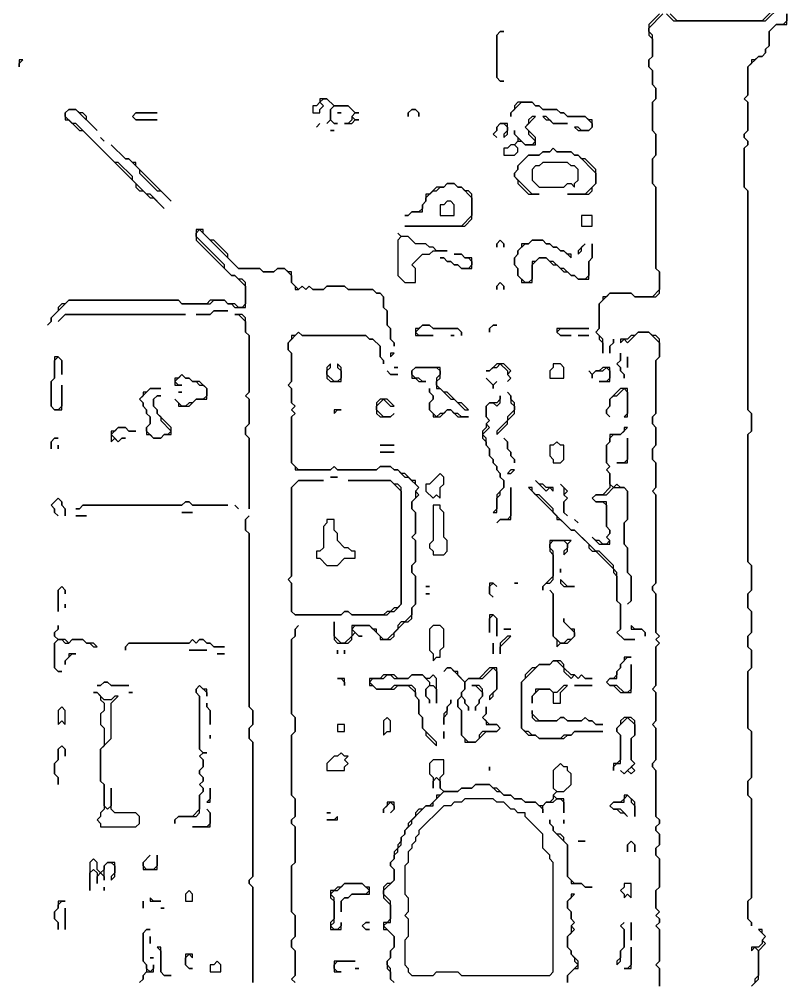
# Model space of a CAD drawing. Header units: metres. Extents: x 0 to 3575, y 1 to 2763.
# Drawn here: x 1254 to 1471, y 1168.5 to 1440.5 of the extents above; entities that cross this region are included whole.
import ezdxf

# ---------------------------------------------------------------- set-up
doc = ezdxf.new("R2010")
doc.units = ezdxf.units.M

msp = doc.modelspace()

# ---------------------------------------------------------------- linework, layer by layer
for points in [[(1435, 1442), (1432, 1439), (1432, 1436), (1433, 1435), (1433, 1430), (1432, 1429), (1432, 1427), (1433, 1426), (1433, 1422), (1434, 1421), (1434, 1418), (1433, 1417), (1433, 1409), (1434, 1408), (1434, 1402), (1433, 1401), (1433, 1394), (1434, 1393), (1434, 1370), (1435, 1369), (1435, 1364), (1433, 1362), (1428, 1362), (1427, 1363), (1421, 1363), (1420, 1362), (1419, 1362), (1419, 1361), (1418, 1360), (1418, 1353), (1417, 1352), (1418, 1351), (1418, 1350), (1419, 1349), (1419, 1346), (1419, 1350), (1417, 1352), (1418, 1353), (1418, 1360), (1421, 1363), (1427, 1363), (1428, 1362), (1434, 1362), (1435, 1363), (1435, 1369), (1434, 1370), (1434, 1393), (1433, 1394), (1433, 1401), (1434, 1402), (1434, 1408), (1433, 1409), (1433, 1417), (1434, 1418), (1434, 1421), (1433, 1422), (1433, 1426), (1432, 1427), (1432, 1429), (1433, 1430), (1433, 1436), (1432, 1437), (1432, 1438), (1436, 1442)], [(1437, 1442), (1439, 1440), (1465, 1440), (1469, 1444)], [(1468, 1444), (1464, 1440), (1440, 1440), (1438, 1442)], [(1471, 1442), (1471, 1440), (1470, 1439), (1468, 1439), (1466, 1437), (1466, 1433), (1465, 1432), (1465, 1431), (1464, 1430), (1463, 1430), (1462, 1429), (1461, 1429), (1461, 1428), (1460, 1427), (1460, 1419), (1459, 1418), (1460, 1417), (1460, 1409), (1459, 1408), (1459, 1407), (1460, 1406), (1460, 1405), (1459, 1404), (1459, 1393), (1460, 1392), (1460, 1330), (1461, 1329), (1461, 1324), (1460, 1323), (1460, 1287), (1461, 1286), (1461, 1279), (1460, 1278), (1460, 1274), (1461, 1273), (1461, 1267), (1460, 1266), (1460, 1263), (1461, 1262), (1461, 1257), (1460, 1256), (1460, 1240), (1461, 1239), (1461, 1226), (1460, 1225), (1460, 1221), (1461, 1220), (1461, 1192), (1460, 1191), (1460, 1186), (1461, 1185), (1461, 1184), (1461, 1185), (1460, 1186), (1460, 1191), (1461, 1192), (1461, 1220), (1460, 1221), (1460, 1225), (1461, 1226), (1461, 1239), (1460, 1240), (1460, 1256), (1461, 1257), (1461, 1262), (1460, 1263), (1460, 1266), (1461, 1267), (1461, 1273), (1460, 1274), (1460, 1278), (1461, 1279), (1461, 1286), (1460, 1287), (1460, 1323), (1461, 1324), (1461, 1329), (1460, 1330), (1460, 1392), (1459, 1393), (1459, 1404), (1460, 1405), (1460, 1406), (1459, 1407), (1459, 1408), (1460, 1409), (1460, 1417), (1459, 1418), (1460, 1419), (1460, 1427), (1463, 1430), (1464, 1430), (1465, 1431), (1465, 1432), (1466, 1433), (1466, 1437), (1468, 1439), (1471, 1439), (1471, 1442)], [(1435, 1167), (1435, 1172), (1434, 1173), (1435, 1174), (1435, 1183), (1434, 1184), (1435, 1185), (1435, 1186), (1434, 1187), (1435, 1188), (1434, 1189), (1434, 1194), (1435, 1195), (1435, 1203), (1434, 1204), (1434, 1206), (1435, 1207), (1435, 1210), (1434, 1211), (1434, 1212), (1435, 1213), (1435, 1214), (1434, 1215), (1434, 1228), (1433, 1229), (1433, 1230), (1434, 1231), (1434, 1240), (1433, 1241), (1434, 1242), (1434, 1250), (1433, 1251), (1434, 1252), (1434, 1263), (1435, 1264), (1434, 1265), (1435, 1266), (1434, 1267), (1434, 1278), (1433, 1279), (1433, 1280), (1434, 1281), (1434, 1306), (1433, 1307), (1434, 1308), (1434, 1315), (1433, 1316), (1433, 1319), (1434, 1320), (1434, 1325), (1433, 1326), (1433, 1328), (1434, 1329), (1434, 1344), (1435, 1345), (1435, 1350), (1434, 1351), (1433, 1351), (1432, 1352), (1429, 1352), (1428, 1351), (1427, 1351), (1426, 1350), (1424, 1350), (1424, 1349), (1425, 1350), (1426, 1349), (1429, 1352), (1432, 1352), (1435, 1349), (1435, 1345), (1434, 1344), (1434, 1329), (1433, 1328), (1433, 1326), (1434, 1325), (1434, 1320), (1433, 1319), (1433, 1316), (1434, 1315), (1434, 1308), (1433, 1307), (1434, 1306), (1434, 1281), (1433, 1280), (1433, 1279), (1434, 1278), (1434, 1267), (1435, 1266), (1434, 1265), (1435, 1264), (1434, 1263), (1434, 1252), (1433, 1251), (1434, 1250), (1434, 1242), (1433, 1241), (1434, 1240), (1434, 1231), (1433, 1230), (1433, 1229), (1434, 1228), (1434, 1215), (1435, 1214), (1435, 1213), (1434, 1212), (1434, 1211), (1435, 1210), (1435, 1207), (1434, 1206), (1434, 1204), (1435, 1203), (1435, 1195), (1434, 1194), (1434, 1189), (1435, 1188), (1434, 1187), (1435, 1186), (1435, 1185), (1434, 1184), (1435, 1183), (1435, 1174), (1434, 1173), (1435, 1172), (1435, 1167)], [(1320, 1168), (1320, 1195), (1319, 1196), (1319, 1197), (1320, 1198), (1320, 1236), (1319, 1237), (1319, 1240), (1320, 1241), (1320, 1245), (1319, 1246), (1319, 1295), (1318, 1296), (1318, 1299), (1319, 1300), (1318, 1299), (1318, 1296), (1319, 1295), (1319, 1246), (1320, 1245), (1320, 1241), (1319, 1240), (1319, 1237), (1320, 1236), (1320, 1198), (1319, 1197), (1319, 1196), (1320, 1195), (1320, 1168)], [(1332, 1168), (1331, 1169), (1332, 1170), (1332, 1177), (1331, 1178), (1331, 1180), (1332, 1181), (1332, 1187), (1331, 1188), (1331, 1201), (1332, 1202), (1332, 1212), (1331, 1213), (1331, 1214), (1332, 1215), (1332, 1220), (1331, 1221), (1331, 1238), (1332, 1239), (1332, 1243), (1331, 1244), (1331, 1265), (1332, 1266), (1332, 1268), (1333, 1269), (1332, 1268), (1332, 1266), (1331, 1265), (1331, 1244), (1332, 1243), (1332, 1239), (1331, 1238), (1331, 1221), (1332, 1220), (1332, 1215), (1331, 1214), (1331, 1213), (1332, 1212), (1332, 1202), (1331, 1201), (1331, 1188), (1332, 1187), (1332, 1181), (1331, 1180), (1331, 1178), (1332, 1177), (1332, 1170), (1331, 1169), (1332, 1168)], [(1360, 1168), (1359, 1169), (1359, 1172), (1358, 1173), (1358, 1174), (1359, 1175), (1359, 1177), (1360, 1178), (1360, 1181), (1357, 1184), (1358, 1185), (1359, 1185), (1359, 1191), (1357, 1193), (1357, 1194), (1360, 1197), (1360, 1200), (1359, 1201), (1359, 1202), (1360, 1203), (1360, 1204), (1361, 1205), (1361, 1206), (1362, 1207), (1362, 1209), (1363, 1210), (1363, 1211), (1365, 1213), (1365, 1214), (1369, 1218), (1371, 1218), (1371, 1219), (1374, 1222), (1378, 1222), (1379, 1223), (1382, 1223), (1383, 1224), (1387, 1224), (1389, 1222), (1390, 1222), (1391, 1221), (1393, 1221), (1394, 1220), (1396, 1220), (1397, 1219), (1400, 1219), (1402, 1217), (1402, 1216), (1402, 1218), (1403, 1219), (1405, 1219), (1406, 1220), (1407, 1220), (1408, 1219), (1408, 1216), (1408, 1220), (1406, 1220), (1405, 1221), (1406, 1222), (1408, 1222), (1410, 1224), (1410, 1227), (1409, 1228), (1409, 1229), (1408, 1229), (1407, 1230), (1405, 1228), (1405, 1223), (1406, 1222), (1405, 1221), (1405, 1220), (1404, 1219), (1403, 1219), (1402, 1218), (1401, 1218), (1400, 1219), (1397, 1219), (1396, 1220), (1394, 1220), (1393, 1221), (1391, 1221), (1389, 1223), (1388, 1223), (1387, 1224), (1383, 1224), (1382, 1223), (1379, 1223), (1378, 1222), (1374, 1222), (1373, 1223), (1373, 1226), (1374, 1227), (1374, 1231), (1371, 1231), (1370, 1230), (1370, 1227), (1371, 1226), (1371, 1223), (1371, 1225), (1372, 1226), (1373, 1225), (1373, 1223), (1374, 1222), (1373, 1221), (1372, 1221), (1372, 1220), (1370, 1218), (1369, 1218), (1368, 1217), (1367, 1217), (1366, 1216), (1366, 1215), (1364, 1213), (1364, 1212), (1363, 1211), (1363, 1210), (1362, 1209), (1362, 1208), (1361, 1207), (1361, 1206), (1360, 1205), (1360, 1203), (1359, 1202), (1359, 1201), (1360, 1200), (1360, 1197), (1359, 1196), (1358, 1196), (1357, 1195), (1357, 1192), (1359, 1190), (1359, 1186), (1358, 1185), (1357, 1185), (1357, 1183), (1358, 1183), (1360, 1181), (1360, 1178), (1359, 1177), (1359, 1175), (1358, 1174), (1358, 1172), (1359, 1171), (1359, 1169), (1360, 1168)], [(1409, 1168), (1409, 1170), (1411, 1172), (1412, 1172), (1412, 1174), (1410, 1176), (1410, 1177), (1409, 1178), (1409, 1181), (1411, 1183), (1410, 1184), (1411, 1185), (1410, 1186), (1410, 1188), (1409, 1189), (1409, 1191), (1411, 1193), (1410, 1193), (1410, 1192), (1409, 1191), (1409, 1189), (1410, 1188), (1410, 1186), (1411, 1185), (1410, 1184), (1410, 1182), (1409, 1181), (1409, 1178), (1410, 1177), (1410, 1176), (1411, 1175), (1411, 1174), (1412, 1173), (1409, 1170), (1409, 1168)], [(1288, 1168), (1289, 1169), (1289, 1170), (1290, 1171), (1292, 1171), (1292, 1173), (1292, 1172), (1291, 1171), (1290, 1172), (1290, 1173), (1289, 1174), (1289, 1182), (1290, 1183), (1291, 1183), (1290, 1183), (1289, 1182), (1289, 1174), (1290, 1173), (1290, 1171), (1289, 1170), (1289, 1169), (1288, 1168)], [(1461, 1167), (1463, 1169), (1463, 1177), (1465, 1179), (1464, 1180), (1465, 1181), (1464, 1182), (1464, 1183), (1463, 1183), (1465, 1181), (1464, 1180), (1464, 1179), (1463, 1178), (1461, 1178), (1461, 1177), (1462, 1178), (1463, 1177), (1463, 1170), (1462, 1169), (1462, 1168)]]:
    msp.add_lwpolyline(points)
for points in [[(1390, 1437), (1389, 1436), (1389, 1424), (1390, 1423), (1391, 1423), (1390, 1423), (1389, 1424), (1389, 1436), (1390, 1437), (1391, 1437)], [(1254, 1429), (1254, 1427), (1254, 1428), (1255, 1429)], [(1339, 1418), (1339, 1417), (1338, 1416), (1337, 1416), (1337, 1414), (1339, 1414), (1339, 1415), (1340, 1416), (1339, 1417), (1340, 1418), (1341, 1418), (1343, 1416), (1342, 1415), (1342, 1412), (1341, 1411), (1342, 1412), (1343, 1411), (1344, 1411), (1343, 1411), (1342, 1412), (1342, 1415), (1343, 1416), (1347, 1416), (1349, 1414), (1348, 1413), (1348, 1412), (1347, 1411), (1346, 1411), (1348, 1411), (1349, 1412), (1350, 1412), (1349, 1412), (1348, 1413), (1349, 1414), (1350, 1414), (1349, 1414), (1347, 1416), (1343, 1416), (1341, 1418)], [(1268, 1415), (1267, 1414), (1267, 1412), (1268, 1412), (1271, 1409), (1272, 1409), (1287, 1394), (1287, 1393), (1288, 1392), (1289, 1392), (1291, 1390), (1292, 1390), (1295, 1387), (1291, 1391), (1290, 1391), (1286, 1395), (1286, 1396), (1282, 1400), (1281, 1400), (1270, 1411), (1269, 1411), (1267, 1413), (1267, 1414), (1268, 1415), (1270, 1415), (1276, 1409), (1273, 1412), (1273, 1413), (1272, 1414), (1271, 1414), (1270, 1415)], [(1365, 1415), (1364, 1414), (1364, 1413), (1364, 1414), (1365, 1415), (1366, 1415), (1367, 1414), (1367, 1413), (1367, 1414), (1366, 1415)], [(1395, 1417), (1394, 1416), (1394, 1415), (1393, 1414), (1393, 1413), (1393, 1414), (1396, 1417), (1399, 1417), (1400, 1416), (1401, 1416), (1402, 1415), (1406, 1415), (1407, 1414), (1408, 1414), (1409, 1413), (1414, 1413), (1416, 1411), (1416, 1410), (1415, 1409), (1413, 1409), (1412, 1410), (1411, 1410), (1412, 1409), (1415, 1409), (1416, 1410), (1416, 1412), (1415, 1412), (1414, 1413), (1409, 1413), (1408, 1414), (1407, 1414), (1406, 1415), (1402, 1415), (1401, 1416), (1400, 1416), (1399, 1417)], [(1287, 1414), (1286, 1413), (1287, 1412), (1293, 1412), (1287, 1412), (1286, 1413), (1287, 1414), (1293, 1414)], [(1344, 1414), (1345, 1414)], [(1399, 1413), (1398, 1412), (1398, 1411), (1397, 1410), (1398, 1409), (1398, 1408), (1400, 1406), (1399, 1405), (1397, 1405), (1394, 1408), (1394, 1409), (1394, 1408), (1395, 1407), (1395, 1406), (1394, 1405), (1393, 1405), (1392, 1404), (1391, 1404), (1391, 1402), (1394, 1402), (1395, 1403), (1395, 1404), (1394, 1405), (1395, 1406), (1396, 1406), (1397, 1405), (1400, 1405), (1400, 1407), (1397, 1410), (1400, 1413)], [(1402, 1413), (1403, 1412), (1404, 1412), (1405, 1411), (1409, 1411), (1405, 1411), (1403, 1413)], [(1339, 1411), (1338, 1410)], [(1342, 1409), (1343, 1409)], [(1390, 1411), (1389, 1410), (1389, 1409), (1388, 1408), (1389, 1407), (1388, 1408), (1389, 1409), (1389, 1410), (1390, 1411), (1391, 1411), (1392, 1410), (1392, 1409), (1391, 1408), (1391, 1407), (1392, 1408), (1392, 1411)], [(1277, 1407), (1278, 1406)], [(1280, 1405), (1284, 1401), (1285, 1401), (1288, 1398), (1288, 1397), (1293, 1392), (1294, 1392), (1297, 1389), (1287, 1399), (1287, 1400), (1286, 1400), (1285, 1401), (1284, 1401)], [(1405, 1404), (1404, 1403), (1402, 1403), (1401, 1402), (1398, 1402), (1395, 1399), (1395, 1398), (1394, 1397), (1394, 1396), (1395, 1395), (1395, 1394), (1398, 1391), (1401, 1391), (1399, 1391), (1394, 1396), (1394, 1397), (1395, 1398), (1395, 1399), (1398, 1402), (1401, 1402), (1402, 1403), (1404, 1403), (1405, 1404), (1406, 1403), (1410, 1403), (1411, 1402), (1412, 1402), (1417, 1397), (1417, 1394), (1414, 1391), (1409, 1391), (1415, 1391), (1416, 1392), (1416, 1393), (1417, 1394), (1417, 1398), (1414, 1401), (1413, 1401), (1412, 1402), (1411, 1402), (1410, 1403), (1406, 1403)], [(1402, 1400), (1401, 1399), (1400, 1399), (1399, 1398), (1399, 1395), (1401, 1393), (1408, 1393), (1409, 1394), (1410, 1394), (1411, 1393), (1411, 1394), (1412, 1395), (1412, 1398), (1411, 1399), (1410, 1399), (1409, 1400)], [(1375, 1394), (1374, 1393), (1372, 1393), (1370, 1391), (1369, 1391), (1369, 1389), (1368, 1388), (1368, 1387), (1367, 1386), (1365, 1386), (1364, 1385), (1363, 1385), (1364, 1385), (1365, 1386), (1368, 1386), (1368, 1388), (1369, 1389), (1369, 1390), (1371, 1392), (1372, 1392), (1373, 1393), (1374, 1393), (1375, 1394), (1377, 1394), (1378, 1393), (1379, 1393), (1382, 1390), (1382, 1385), (1379, 1382), (1363, 1382), (1380, 1382), (1382, 1384), (1382, 1391), (1381, 1392), (1380, 1392), (1379, 1393), (1378, 1393), (1377, 1394)], [(1375, 1389), (1374, 1388), (1373, 1388), (1373, 1385), (1377, 1385), (1377, 1388), (1376, 1389)], [(1297, 1387)], [(1413, 1385), (1413, 1382), (1416, 1382), (1416, 1385)], [(1304, 1381), (1304, 1378), (1314, 1368), (1315, 1368), (1318, 1365), (1318, 1360), (1317, 1359), (1316, 1359), (1315, 1360), (1313, 1360), (1312, 1361), (1308, 1361), (1307, 1360), (1300, 1360), (1299, 1361), (1268, 1361), (1267, 1360), (1266, 1360), (1265, 1359), (1265, 1358), (1263, 1356), (1263, 1355), (1262, 1354), (1263, 1355), (1263, 1356), (1268, 1361), (1299, 1361), (1300, 1360), (1308, 1360), (1309, 1361), (1312, 1361), (1313, 1360), (1314, 1360), (1315, 1359), (1318, 1359), (1318, 1366), (1317, 1367), (1316, 1367), (1315, 1368), (1314, 1368), (1312, 1370), (1312, 1371), (1304, 1379), (1304, 1380), (1305, 1381), (1316, 1370), (1322, 1370), (1323, 1369), (1326, 1369), (1327, 1370), (1329, 1370), (1331, 1368), (1331, 1366), (1332, 1365), (1332, 1364), (1333, 1364), (1334, 1365), (1335, 1364), (1336, 1365), (1337, 1364), (1340, 1364), (1341, 1365), (1346, 1365), (1347, 1364), (1354, 1364), (1355, 1363), (1356, 1363), (1357, 1362), (1357, 1359), (1358, 1358), (1358, 1354), (1359, 1353), (1359, 1350), (1360, 1349), (1360, 1348), (1360, 1349), (1359, 1350), (1359, 1353), (1358, 1354), (1358, 1358), (1357, 1359), (1357, 1362), (1356, 1363), (1355, 1363), (1354, 1364), (1347, 1364), (1346, 1365), (1341, 1365), (1340, 1364), (1337, 1364), (1336, 1365), (1335, 1364), (1334, 1365), (1333, 1364), (1331, 1366), (1331, 1369), (1330, 1369), (1329, 1370), (1327, 1370), (1326, 1369), (1323, 1369), (1322, 1370), (1316, 1370), (1313, 1373), (1313, 1374), (1309, 1378), (1308, 1378), (1306, 1380), (1306, 1381)], [(1361, 1380), (1362, 1379), (1361, 1378), (1361, 1368), (1363, 1366), (1366, 1366), (1366, 1370), (1365, 1371), (1368, 1374), (1370, 1374), (1371, 1375), (1375, 1375), (1372, 1375), (1371, 1376), (1370, 1376), (1369, 1377), (1366, 1377), (1364, 1379), (1362, 1379)], [(1390, 1378), (1389, 1377), (1389, 1376), (1389, 1377), (1390, 1378), (1391, 1377), (1391, 1376), (1391, 1377)], [(1399, 1378), (1398, 1377), (1396, 1377), (1396, 1376), (1395, 1375), (1395, 1374), (1394, 1373), (1394, 1371), (1395, 1370), (1395, 1368), (1396, 1367), (1396, 1366), (1399, 1366), (1399, 1371), (1401, 1373), (1403, 1373), (1405, 1371), (1406, 1371), (1408, 1369), (1409, 1369), (1410, 1368), (1411, 1368), (1412, 1367), (1415, 1367), (1415, 1372), (1416, 1373), (1416, 1377), (1416, 1373), (1415, 1372), (1415, 1368), (1414, 1367), (1412, 1367), (1411, 1368), (1410, 1368), (1408, 1370), (1407, 1370), (1405, 1372), (1404, 1372), (1403, 1373), (1401, 1373), (1400, 1372), (1399, 1372), (1399, 1367), (1398, 1366), (1397, 1366), (1395, 1368), (1395, 1370), (1394, 1371), (1394, 1373), (1395, 1374), (1395, 1375), (1397, 1377), (1398, 1377), (1399, 1378), (1402, 1378), (1403, 1377), (1404, 1377), (1405, 1376), (1406, 1376), (1407, 1375), (1408, 1375), (1410, 1373), (1410, 1374), (1409, 1374), (1408, 1375), (1407, 1375), (1406, 1376), (1405, 1376), (1404, 1377), (1403, 1377), (1402, 1378)], [(1414, 1377), (1412, 1375), (1412, 1374), (1413, 1375), (1413, 1376)], [(1377, 1374), (1379, 1374), (1380, 1373), (1381, 1373), (1382, 1372), (1382, 1371), (1381, 1370), (1379, 1370), (1378, 1371), (1377, 1371), (1376, 1372), (1375, 1372), (1374, 1373), (1373, 1373), (1374, 1373), (1375, 1372), (1376, 1372), (1377, 1371), (1378, 1371), (1379, 1370), (1382, 1370), (1382, 1373), (1380, 1373), (1379, 1374)], [(1390, 1366), (1389, 1365), (1389, 1364), (1389, 1365), (1390, 1366), (1391, 1365), (1391, 1364), (1391, 1365)], [(1309, 1358), (1308, 1357), (1304, 1357), (1308, 1357), (1309, 1358), (1313, 1358)], [(1267, 1357), (1265, 1355), (1267, 1357), (1301, 1357)], [(1315, 1357), (1316, 1357), (1318, 1355), (1318, 1352), (1319, 1351), (1319, 1335), (1318, 1334), (1319, 1333), (1319, 1326), (1318, 1325), (1318, 1323), (1319, 1322), (1319, 1302), (1319, 1322), (1318, 1323), (1318, 1325), (1319, 1326), (1319, 1333), (1318, 1334), (1319, 1335), (1319, 1351), (1318, 1352), (1318, 1356), (1317, 1357)], [(1333, 1352), (1332, 1351), (1331, 1351), (1331, 1350), (1330, 1349), (1330, 1347), (1331, 1346), (1331, 1338), (1330, 1337), (1331, 1336), (1331, 1332), (1332, 1331), (1331, 1330), (1332, 1329), (1331, 1328), (1331, 1315), (1332, 1314), (1332, 1313), (1342, 1313), (1343, 1314), (1344, 1313), (1355, 1313), (1356, 1314), (1359, 1314), (1360, 1313), (1361, 1313), (1363, 1311), (1364, 1311), (1367, 1308), (1366, 1307), (1366, 1305), (1365, 1304), (1365, 1302), (1366, 1301), (1366, 1295), (1365, 1294), (1366, 1293), (1366, 1287), (1365, 1286), (1365, 1284), (1366, 1283), (1366, 1275), (1365, 1274), (1365, 1272), (1363, 1270), (1362, 1270), (1361, 1269), (1361, 1268), (1358, 1265), (1357, 1265), (1355, 1267), (1355, 1268), (1354, 1268), (1353, 1269), (1348, 1269), (1348, 1266), (1346, 1264), (1345, 1264), (1343, 1266), (1343, 1270), (1343, 1265), (1344, 1264), (1347, 1264), (1348, 1265), (1348, 1266), (1349, 1267), (1350, 1266), (1351, 1266), (1350, 1266), (1348, 1268), (1349, 1269), (1353, 1269), (1356, 1266), (1356, 1265), (1359, 1265), (1360, 1266), (1360, 1267), (1363, 1270), (1364, 1270), (1365, 1271), (1365, 1274), (1366, 1275), (1366, 1283), (1365, 1284), (1365, 1286), (1366, 1287), (1366, 1293), (1365, 1294), (1366, 1295), (1366, 1301), (1365, 1302), (1365, 1304), (1367, 1306), (1366, 1307), (1367, 1308), (1366, 1309), (1366, 1310), (1365, 1310), (1363, 1312), (1362, 1312), (1361, 1313), (1360, 1313), (1359, 1314), (1356, 1314), (1355, 1313), (1344, 1313), (1343, 1314), (1342, 1313), (1333, 1313), (1331, 1315), (1331, 1328), (1332, 1329), (1331, 1330), (1332, 1331), (1331, 1332), (1331, 1336), (1330, 1337), (1331, 1338), (1331, 1346), (1330, 1347), (1330, 1349), (1333, 1352), (1334, 1351), (1352, 1351), (1353, 1350), (1354, 1350), (1356, 1348), (1356, 1345), (1357, 1344), (1357, 1343), (1357, 1344), (1356, 1345), (1356, 1348), (1354, 1350), (1353, 1350), (1352, 1351), (1334, 1351)], [(1368, 1354), (1367, 1353), (1366, 1353), (1366, 1351), (1371, 1351), (1367, 1351), (1366, 1352), (1368, 1354), (1370, 1354), (1371, 1353), (1378, 1353), (1379, 1352), (1379, 1351), (1379, 1352), (1378, 1353), (1371, 1353), (1370, 1354)], [(1388, 1354), (1387, 1353), (1387, 1352), (1387, 1353), (1388, 1354), (1389, 1354)], [(1391, 1353)], [(1406, 1353), (1406, 1352), (1407, 1351), (1410, 1351), (1407, 1351), (1406, 1352), (1407, 1353), (1415, 1353)], [(1376, 1351), (1377, 1351)], [(1412, 1351), (1415, 1351)], [(1422, 1350), (1422, 1349), (1421, 1348), (1421, 1346), (1421, 1348), (1422, 1349)], [(1264, 1345), (1264, 1339), (1263, 1338), (1263, 1331), (1264, 1330), (1266, 1330), (1266, 1337), (1266, 1331), (1265, 1330), (1264, 1330), (1263, 1331), (1263, 1338), (1264, 1339), (1264, 1344), (1265, 1345), (1266, 1344), (1266, 1340), (1266, 1344), (1265, 1345)], [(1359, 1346), (1359, 1345), (1360, 1346)], [(1424, 1346), (1424, 1344), (1423, 1343), (1424, 1342), (1424, 1341), (1425, 1340), (1425, 1339), (1425, 1340), (1424, 1341), (1424, 1342), (1423, 1343), (1424, 1344)], [(1426, 1345), (1426, 1342)], [(1342, 1343), (1341, 1342), (1341, 1339), (1342, 1338), (1345, 1338), (1345, 1342), (1344, 1343), (1344, 1342), (1345, 1341), (1345, 1339), (1344, 1338), (1343, 1338), (1341, 1340), (1341, 1341), (1342, 1342)], [(1358, 1341), (1359, 1340), (1361, 1340), (1359, 1340)], [(1360, 1342), (1361, 1342)], [(1366, 1342), (1365, 1341), (1365, 1339), (1366, 1339), (1367, 1338), (1369, 1338), (1368, 1338), (1367, 1339), (1366, 1339), (1365, 1340), (1365, 1341), (1366, 1342), (1372, 1342), (1373, 1341), (1373, 1340), (1372, 1339), (1372, 1336), (1373, 1336), (1376, 1333), (1377, 1333), (1380, 1330), (1381, 1330), (1379, 1332), (1378, 1332), (1375, 1335), (1374, 1335), (1372, 1337), (1372, 1338), (1373, 1339), (1373, 1342)], [(1389, 1343), (1387, 1341), (1386, 1341), (1387, 1341), (1388, 1342), (1389, 1342), (1390, 1343), (1392, 1341), (1392, 1340), (1393, 1339), (1392, 1338), (1393, 1339), (1392, 1340), (1393, 1341), (1391, 1343)], [(1405, 1343), (1405, 1342), (1404, 1341), (1404, 1339), (1408, 1339), (1408, 1342), (1407, 1343)], [(1419, 1342), (1418, 1341), (1417, 1341), (1416, 1340), (1415, 1341), (1416, 1340), (1416, 1339), (1416, 1340), (1417, 1341), (1419, 1341), (1420, 1342), (1421, 1341), (1421, 1339), (1420, 1338), (1418, 1338), (1421, 1338), (1421, 1342)], [(1300, 1340), (1299, 1339), (1298, 1339), (1298, 1337), (1300, 1337), (1299, 1337), (1298, 1338), (1300, 1340), (1301, 1339), (1302, 1339), (1303, 1338), (1304, 1338), (1305, 1337), (1306, 1337), (1307, 1336), (1307, 1334), (1306, 1333), (1304, 1333), (1303, 1332), (1302, 1332), (1301, 1331), (1300, 1331), (1298, 1333), (1299, 1332), (1299, 1331), (1302, 1331), (1304, 1333), (1307, 1333), (1307, 1336), (1305, 1338), (1303, 1338), (1302, 1339), (1301, 1339)], [(1386, 1339), (1388, 1337), (1388, 1336), (1388, 1337), (1389, 1338), (1388, 1337)], [(1291, 1336), (1290, 1335), (1289, 1335), (1289, 1334), (1288, 1333), (1289, 1332), (1289, 1331), (1290, 1330), (1290, 1329), (1291, 1328), (1291, 1326), (1290, 1325), (1290, 1323), (1291, 1323), (1292, 1322), (1294, 1322), (1295, 1323), (1297, 1323), (1297, 1325), (1293, 1329), (1293, 1330), (1292, 1331), (1292, 1333), (1293, 1334), (1294, 1334), (1293, 1334), (1292, 1333), (1292, 1331), (1293, 1330), (1293, 1329), (1294, 1328), (1294, 1327), (1297, 1324), (1296, 1323), (1295, 1323), (1294, 1322), (1292, 1322), (1290, 1324), (1290, 1325), (1291, 1326), (1291, 1328), (1290, 1329), (1290, 1330), (1289, 1331), (1289, 1332), (1288, 1333), (1291, 1336), (1294, 1336)], [(1370, 1336), (1370, 1335), (1371, 1334), (1371, 1333), (1370, 1332), (1370, 1330), (1371, 1329), (1371, 1328), (1373, 1328), (1375, 1330), (1376, 1330), (1378, 1328), (1381, 1328), (1379, 1328), (1378, 1329), (1377, 1329), (1376, 1330), (1375, 1330), (1374, 1329), (1373, 1329), (1372, 1328), (1370, 1330), (1370, 1332), (1371, 1333), (1371, 1334), (1370, 1335)], [(1390, 1336)], [(1424, 1336), (1421, 1333), (1421, 1331), (1420, 1330), (1420, 1329), (1421, 1328), (1420, 1329), (1420, 1330), (1421, 1331), (1421, 1333), (1422, 1334), (1423, 1334), (1425, 1336), (1426, 1335), (1426, 1329), (1425, 1328), (1426, 1328), (1426, 1336)], [(1299, 1335), (1300, 1335)], [(1356, 1333), (1355, 1332), (1355, 1329), (1356, 1328), (1359, 1328), (1360, 1329), (1359, 1328), (1357, 1328), (1355, 1330), (1355, 1331), (1357, 1333), (1359, 1331), (1360, 1331), (1358, 1333)], [(1390, 1334), (1390, 1333), (1389, 1332), (1387, 1332), (1386, 1331), (1386, 1328), (1387, 1327), (1386, 1326), (1386, 1325), (1385, 1324), (1385, 1322), (1386, 1321), (1386, 1320), (1387, 1319), (1387, 1317), (1388, 1316), (1388, 1315), (1389, 1314), (1389, 1313), (1390, 1312), (1390, 1311), (1391, 1310), (1391, 1308), (1389, 1306), (1389, 1302), (1388, 1301), (1389, 1301), (1389, 1305), (1390, 1306), (1390, 1307), (1391, 1308), (1391, 1310), (1390, 1311), (1390, 1312), (1389, 1313), (1389, 1314), (1388, 1315), (1388, 1316), (1387, 1317), (1387, 1319), (1386, 1320), (1386, 1322), (1385, 1323), (1387, 1325), (1386, 1326), (1387, 1327), (1386, 1328), (1386, 1331), (1387, 1332), (1388, 1332), (1389, 1331), (1390, 1332)], [(1392, 1335), (1393, 1334), (1393, 1332), (1394, 1331), (1394, 1330), (1392, 1328), (1392, 1327), (1389, 1324), (1389, 1323), (1392, 1326), (1392, 1327), (1394, 1329), (1394, 1332), (1393, 1333), (1393, 1334)], [(1343, 1330), (1343, 1329), (1344, 1330), (1345, 1330)], [(1423, 1328)], [(1282, 1325), (1281, 1324), (1280, 1324), (1280, 1321), (1281, 1322), (1282, 1321), (1283, 1322), (1284, 1322), (1283, 1322), (1282, 1321), (1280, 1323), (1282, 1325), (1284, 1325), (1285, 1324), (1287, 1324), (1285, 1324), (1284, 1325)], [(1425, 1325), (1425, 1324), (1424, 1323), (1421, 1323), (1421, 1321), (1420, 1320), (1420, 1315), (1421, 1314), (1420, 1313), (1421, 1312), (1421, 1308), (1419, 1306), (1417, 1306), (1416, 1305), (1417, 1304), (1419, 1304), (1420, 1303), (1420, 1297), (1421, 1296), (1421, 1295), (1420, 1294), (1421, 1293), (1420, 1292), (1419, 1292), (1418, 1293), (1417, 1293), (1416, 1294), (1418, 1292), (1421, 1292), (1421, 1293), (1420, 1294), (1421, 1295), (1421, 1296), (1420, 1297), (1420, 1304), (1417, 1304), (1416, 1305), (1417, 1306), (1420, 1306), (1422, 1308), (1425, 1308), (1426, 1307), (1426, 1299), (1425, 1298), (1425, 1292), (1426, 1291), (1426, 1284), (1427, 1283), (1427, 1276), (1426, 1275), (1427, 1276), (1427, 1283), (1426, 1284), (1426, 1291), (1425, 1292), (1425, 1298), (1426, 1299), (1426, 1307), (1425, 1308), (1424, 1308), (1423, 1309), (1422, 1308), (1421, 1309), (1421, 1312), (1420, 1313), (1421, 1314), (1420, 1315), (1420, 1320), (1421, 1321), (1421, 1322), (1422, 1323), (1424, 1323), (1426, 1325)], [(1264, 1322), (1263, 1321), (1263, 1319), (1263, 1321), (1264, 1322), (1265, 1322)], [(1287, 1322)], [(1391, 1322), (1392, 1321), (1392, 1319), (1393, 1318), (1393, 1317), (1394, 1316), (1394, 1315), (1394, 1316), (1393, 1317), (1393, 1318), (1392, 1319), (1392, 1321)], [(1426, 1322), (1426, 1316), (1425, 1315), (1423, 1315), (1426, 1315)], [(1265, 1320), (1265, 1319)], [(1356, 1320), (1360, 1320)], [(1406, 1321), (1405, 1320), (1404, 1320), (1404, 1317), (1405, 1316), (1405, 1315), (1407, 1315), (1408, 1316), (1408, 1320), (1407, 1320)], [(1356, 1318), (1360, 1318)], [(1373, 1312), (1370, 1309), (1369, 1309), (1369, 1307), (1371, 1305), (1372, 1306), (1373, 1305), (1373, 1308), (1374, 1309), (1374, 1311)], [(1393, 1313), (1392, 1312), (1393, 1312), (1394, 1313)], [(1425, 1313)], [(1427, 1313)], [(1333, 1310), (1331, 1308), (1331, 1283), (1330, 1282), (1331, 1281), (1331, 1273), (1332, 1272), (1345, 1272), (1346, 1273), (1347, 1273), (1348, 1272), (1358, 1272), (1359, 1273), (1360, 1273), (1362, 1275), (1362, 1308), (1361, 1309), (1360, 1309), (1359, 1310), (1347, 1310), (1359, 1310), (1362, 1307), (1362, 1275), (1361, 1274), (1360, 1274), (1359, 1273), (1358, 1273), (1357, 1272), (1348, 1272), (1347, 1273), (1346, 1273), (1345, 1272), (1332, 1272), (1331, 1273), (1331, 1281), (1330, 1282), (1331, 1283), (1331, 1308), (1333, 1310), (1340, 1310)], [(1342, 1311), (1344, 1311)], [(1393, 1310)], [(1398, 1310)], [(1400, 1310), (1403, 1307), (1404, 1308), (1405, 1307), (1405, 1308), (1403, 1308), (1402, 1309), (1401, 1309)], [(1407, 1309), (1408, 1308), (1408, 1306), (1409, 1305), (1408, 1304), (1408, 1301), (1409, 1300), (1408, 1301), (1408, 1304), (1409, 1305), (1408, 1306), (1409, 1307)], [(1393, 1308), (1393, 1300), (1392, 1299), (1390, 1299), (1389, 1298), (1390, 1299), (1393, 1299)], [(1398, 1308), (1406, 1300), (1406, 1299), (1407, 1299), (1410, 1296), (1411, 1296), (1415, 1292), (1415, 1291), (1416, 1290), (1417, 1290), (1422, 1285), (1422, 1284), (1423, 1283), (1423, 1276), (1424, 1275), (1424, 1268), (1423, 1267), (1425, 1265), (1428, 1265), (1425, 1265), (1423, 1267), (1424, 1268), (1424, 1275), (1423, 1276), (1423, 1284), (1422, 1285), (1422, 1286), (1418, 1290), (1417, 1290), (1411, 1296), (1410, 1296), (1405, 1301), (1405, 1302), (1401, 1306), (1400, 1306), (1399, 1307), (1399, 1308)], [(1265, 1305), (1263, 1303), (1264, 1302), (1264, 1301), (1265, 1300), (1264, 1301), (1264, 1302), (1263, 1303), (1265, 1305), (1266, 1304), (1266, 1303), (1267, 1302), (1267, 1300), (1267, 1302), (1266, 1303), (1266, 1304)], [(1301, 1304), (1300, 1303), (1272, 1303), (1271, 1302), (1270, 1302), (1271, 1302), (1272, 1303), (1300, 1303), (1301, 1304), (1302, 1304), (1303, 1303), (1313, 1303), (1303, 1303), (1302, 1304)], [(1315, 1303), (1316, 1302)], [(1371, 1303), (1371, 1293), (1370, 1292), (1370, 1291), (1371, 1290), (1371, 1289), (1374, 1289), (1375, 1290), (1375, 1293), (1374, 1294), (1374, 1301), (1373, 1302), (1373, 1303)], [(1300, 1301), (1303, 1301)], [(1270, 1300), (1273, 1300)], [(1341, 1299), (1341, 1298), (1340, 1297), (1340, 1291), (1339, 1290), (1338, 1290), (1338, 1288), (1339, 1288), (1341, 1286), (1344, 1286), (1346, 1288), (1349, 1288), (1349, 1290), (1348, 1290), (1347, 1291), (1346, 1291), (1344, 1293), (1344, 1295), (1343, 1296), (1343, 1299)], [(1387, 1299)], [(1411, 1299), (1412, 1298)], [(1414, 1296)], [(1404, 1293), (1404, 1290), (1405, 1289), (1405, 1283), (1402, 1280), (1402, 1279), (1402, 1280), (1403, 1281), (1404, 1281), (1405, 1282), (1405, 1290), (1404, 1291), (1404, 1292), (1405, 1293), (1408, 1293), (1409, 1292), (1409, 1291), (1408, 1290), (1408, 1289), (1409, 1290), (1409, 1292), (1410, 1293)], [(1407, 1285), (1407, 1284)], [(1407, 1282), (1407, 1281), (1408, 1280), (1411, 1280), (1409, 1280)], [(1266, 1280), (1265, 1279), (1265, 1273), (1265, 1279), (1266, 1280), (1267, 1279), (1267, 1278), (1267, 1279)], [(1369, 1280), (1370, 1280)], [(1387, 1281), (1387, 1278), (1388, 1277), (1387, 1278), (1387, 1280), (1388, 1281), (1389, 1280), (1388, 1281)], [(1393, 1279)], [(1394, 1281), (1395, 1281)], [(1395, 1279)], [(1404, 1279), (1405, 1278), (1405, 1266), (1406, 1265), (1406, 1263), (1407, 1264), (1409, 1264), (1411, 1266), (1411, 1268), (1410, 1268), (1408, 1270), (1408, 1271), (1408, 1270), (1411, 1267), (1411, 1266), (1410, 1265), (1409, 1265), (1408, 1264), (1407, 1264), (1405, 1266), (1405, 1278)], [(1369, 1278), (1370, 1278)], [(1408, 1278)], [(1267, 1275), (1267, 1274)], [(1265, 1271)], [(1387, 1272), (1387, 1267), (1387, 1271), (1388, 1272), (1389, 1271), (1389, 1266), (1389, 1271), (1388, 1272)], [(1265, 1269), (1265, 1268), (1264, 1267), (1264, 1266), (1265, 1265), (1264, 1264), (1264, 1257), (1265, 1256), (1266, 1256), (1265, 1256), (1264, 1257), (1264, 1264), (1265, 1265), (1266, 1265), (1267, 1264), (1268, 1264), (1269, 1265), (1272, 1265), (1273, 1264), (1274, 1264), (1275, 1263), (1276, 1263), (1275, 1264), (1273, 1264), (1272, 1265), (1269, 1265), (1268, 1264), (1267, 1265), (1265, 1265), (1264, 1266), (1264, 1267), (1265, 1268)], [(1341, 1270)], [(1371, 1269), (1370, 1268), (1370, 1262), (1371, 1261), (1371, 1259), (1372, 1260), (1373, 1260), (1373, 1262), (1374, 1263), (1374, 1268), (1373, 1269)], [(1391, 1268), (1393, 1268)], [(1427, 1269), (1427, 1268), (1430, 1268), (1431, 1267), (1431, 1266), (1431, 1267), (1430, 1268), (1428, 1268)], [(1303, 1265), (1302, 1264), (1285, 1264), (1284, 1263), (1284, 1262), (1284, 1263), (1285, 1264), (1302, 1264), (1303, 1265), (1304, 1264), (1305, 1265), (1306, 1265), (1307, 1264), (1308, 1264), (1309, 1263), (1312, 1263), (1309, 1263), (1308, 1264), (1307, 1264), (1306, 1265), (1305, 1265), (1304, 1264)], [(1392, 1266), (1390, 1264), (1390, 1261), (1390, 1263), (1393, 1266)], [(1388, 1264), (1388, 1261)], [(1268, 1261), (1268, 1260), (1267, 1259), (1267, 1258), (1267, 1259), (1269, 1261), (1270, 1261)], [(1292, 1261)], [(1294, 1261)], [(1302, 1262), (1307, 1262)], [(1310, 1261), (1312, 1261)], [(1344, 1262), (1344, 1261)], [(1346, 1262), (1346, 1261)], [(1425, 1260), (1425, 1259), (1424, 1258), (1424, 1257), (1423, 1256), (1423, 1255), (1422, 1254), (1421, 1254), (1420, 1253), (1421, 1252), (1422, 1252), (1424, 1250), (1427, 1250), (1427, 1258), (1427, 1251), (1426, 1250), (1425, 1250), (1423, 1252), (1421, 1252), (1420, 1253), (1421, 1254), (1423, 1254), (1423, 1256), (1424, 1257), (1424, 1258), (1426, 1260), (1427, 1260)], [(1375, 1257), (1374, 1256), (1375, 1257), (1376, 1257), (1380, 1253), (1380, 1251), (1379, 1250), (1379, 1249), (1378, 1248), (1378, 1246), (1379, 1245), (1379, 1238), (1380, 1237), (1380, 1236), (1383, 1236), (1386, 1239), (1389, 1239), (1390, 1240), (1389, 1241), (1387, 1241), (1385, 1243), (1386, 1244), (1386, 1246), (1386, 1244), (1385, 1243), (1386, 1242), (1386, 1241), (1389, 1241), (1390, 1240), (1389, 1239), (1385, 1239), (1384, 1238), (1384, 1237), (1383, 1236), (1381, 1236), (1379, 1238), (1379, 1245), (1378, 1246), (1378, 1248), (1379, 1249), (1380, 1248), (1380, 1247), (1381, 1246), (1381, 1245), (1381, 1246), (1380, 1247), (1380, 1248), (1379, 1249), (1379, 1250), (1380, 1251), (1380, 1253), (1381, 1254), (1385, 1254), (1388, 1257), (1389, 1256), (1389, 1251), (1387, 1249), (1387, 1248), (1388, 1249), (1388, 1250), (1389, 1251), (1389, 1257), (1387, 1257), (1384, 1254), (1381, 1254), (1380, 1253), (1378, 1255), (1378, 1256), (1377, 1256), (1376, 1257)], [(1405, 1259), (1404, 1258), (1401, 1258), (1400, 1257), (1399, 1257), (1397, 1255), (1397, 1254), (1396, 1253), (1396, 1240), (1398, 1238), (1400, 1238), (1401, 1237), (1408, 1237), (1409, 1238), (1410, 1238), (1411, 1239), (1419, 1239), (1411, 1239), (1410, 1238), (1408, 1238), (1407, 1237), (1401, 1237), (1400, 1238), (1399, 1238), (1398, 1239), (1397, 1239), (1396, 1240), (1396, 1253), (1401, 1258), (1404, 1258), (1405, 1259), (1406, 1259), (1408, 1257), (1408, 1256), (1410, 1254), (1411, 1255), (1412, 1254), (1413, 1255), (1414, 1254), (1416, 1254), (1414, 1254), (1413, 1255), (1412, 1254), (1411, 1255), (1410, 1255), (1408, 1257), (1408, 1258), (1407, 1259)], [(1344, 1254), (1345, 1254), (1346, 1253), (1346, 1252), (1346, 1254)], [(1357, 1255), (1356, 1254), (1353, 1254), (1353, 1252), (1354, 1252), (1355, 1251), (1360, 1251), (1361, 1252), (1364, 1252), (1366, 1250), (1366, 1249), (1367, 1248), (1367, 1244), (1368, 1243), (1368, 1240), (1369, 1239), (1369, 1238), (1372, 1235), (1372, 1236), (1368, 1240), (1368, 1243), (1367, 1244), (1367, 1248), (1366, 1249), (1366, 1251), (1365, 1252), (1360, 1252), (1359, 1251), (1355, 1251), (1353, 1253), (1354, 1254), (1357, 1254), (1358, 1255), (1359, 1255), (1360, 1254), (1364, 1254), (1365, 1255), (1368, 1255), (1370, 1253), (1370, 1252), (1369, 1251), (1369, 1249), (1370, 1248), (1370, 1247), (1370, 1248), (1369, 1249), (1369, 1251), (1370, 1252), (1371, 1252), (1372, 1251), (1372, 1247), (1372, 1254), (1371, 1255), (1370, 1254), (1369, 1254), (1368, 1255), (1365, 1255), (1364, 1254), (1361, 1254), (1360, 1255)], [(1278, 1253), (1277, 1252), (1276, 1252), (1277, 1252), (1278, 1253), (1279, 1253), (1280, 1252), (1285, 1252), (1280, 1252), (1279, 1253)], [(1305, 1252), (1304, 1251), (1304, 1250), (1305, 1249), (1305, 1234), (1306, 1233), (1305, 1232), (1306, 1231), (1306, 1229), (1305, 1228), (1305, 1227), (1306, 1226), (1306, 1225), (1305, 1224), (1306, 1223), (1306, 1222), (1305, 1221), (1305, 1217), (1303, 1215), (1299, 1215), (1298, 1214), (1298, 1213), (1298, 1214), (1299, 1215), (1304, 1215), (1305, 1216), (1305, 1221), (1306, 1222), (1306, 1223), (1305, 1224), (1306, 1225), (1306, 1226), (1305, 1227), (1305, 1228), (1306, 1229), (1306, 1231), (1305, 1232), (1306, 1233), (1307, 1233), (1306, 1233), (1305, 1234), (1305, 1249), (1304, 1250), (1304, 1251), (1305, 1252), (1307, 1250), (1307, 1249), (1307, 1251), (1306, 1251)], [(1344, 1252)], [(1382, 1252), (1383, 1252), (1385, 1250), (1385, 1249), (1384, 1248), (1384, 1247), (1383, 1246), (1383, 1245), (1383, 1246), (1384, 1247), (1384, 1248), (1385, 1249), (1385, 1251), (1384, 1252)], [(1408, 1252), (1406, 1250), (1405, 1250), (1404, 1251), (1400, 1251), (1400, 1250), (1399, 1249), (1399, 1247), (1399, 1249), (1401, 1251), (1404, 1251), (1405, 1250), (1405, 1247), (1407, 1247), (1407, 1250), (1409, 1252)], [(1411, 1252), (1416, 1252)], [(1275, 1250), (1276, 1250), (1277, 1249), (1277, 1248), (1278, 1247), (1278, 1245), (1277, 1244), (1277, 1241), (1278, 1240), (1278, 1235), (1277, 1234), (1277, 1225), (1278, 1224), (1278, 1217), (1277, 1216), (1277, 1215), (1276, 1214), (1277, 1213), (1277, 1212), (1287, 1212), (1288, 1213), (1288, 1215), (1287, 1216), (1281, 1216), (1280, 1217), (1280, 1223), (1280, 1218), (1279, 1217), (1278, 1218), (1278, 1224), (1277, 1225), (1277, 1234), (1280, 1237), (1280, 1247), (1282, 1249), (1281, 1249), (1280, 1248), (1278, 1248), (1276, 1250)], [(1285, 1250), (1286, 1250)], [(1266, 1246), (1265, 1245), (1265, 1241), (1266, 1242), (1267, 1241), (1267, 1245)], [(1307, 1247), (1307, 1246), (1308, 1245), (1308, 1241), (1308, 1245), (1307, 1246)], [(1376, 1248), (1376, 1247), (1375, 1246), (1375, 1245), (1374, 1244), (1374, 1241), (1374, 1243), (1375, 1244), (1375, 1246), (1376, 1247)], [(1399, 1245), (1399, 1243), (1400, 1242), (1406, 1242), (1407, 1243), (1408, 1243), (1409, 1242), (1413, 1242), (1414, 1243), (1415, 1242), (1416, 1242), (1417, 1241), (1419, 1241), (1417, 1241), (1416, 1242), (1415, 1242), (1414, 1243), (1413, 1242), (1409, 1242), (1408, 1243), (1407, 1243), (1406, 1242), (1401, 1242), (1399, 1244)], [(1344, 1241), (1344, 1239), (1346, 1239), (1346, 1241)], [(1358, 1243), (1357, 1242), (1357, 1238), (1358, 1239), (1359, 1239), (1359, 1242)], [(1376, 1241)], [(1425, 1243), (1424, 1242), (1424, 1241), (1423, 1240), (1423, 1239), (1424, 1238), (1424, 1231), (1423, 1230), (1422, 1230), (1422, 1228), (1422, 1229), (1423, 1230), (1424, 1230), (1424, 1238), (1423, 1239), (1423, 1240), (1426, 1243), (1428, 1241), (1428, 1238), (1427, 1237), (1427, 1231), (1428, 1230), (1425, 1227), (1424, 1228), (1425, 1227), (1426, 1228), (1427, 1227), (1428, 1228), (1427, 1229), (1428, 1230), (1427, 1231), (1427, 1237), (1428, 1238), (1428, 1242), (1427, 1243)], [(1308, 1238), (1308, 1237)], [(1374, 1239), (1374, 1237)], [(1376, 1239)], [(1266, 1235), (1265, 1234), (1265, 1231), (1264, 1230), (1264, 1227), (1265, 1226), (1265, 1224), (1265, 1226), (1264, 1227), (1264, 1230), (1265, 1231), (1265, 1234), (1266, 1235), (1267, 1234), (1267, 1232), (1267, 1234)], [(1345, 1233), (1344, 1232), (1343, 1232), (1341, 1230), (1341, 1228), (1346, 1228), (1346, 1229), (1347, 1230), (1346, 1231), (1347, 1232), (1346, 1232)], [(1389, 1230)], [(1387, 1229), (1387, 1228)], [(1389, 1228)], [(1308, 1223), (1308, 1220), (1307, 1219), (1308, 1219)], [(1358, 1219), (1358, 1218), (1357, 1217), (1357, 1216), (1357, 1217), (1359, 1219), (1360, 1218), (1360, 1217), (1359, 1216), (1360, 1217), (1360, 1219)], [(1380, 1220), (1379, 1219), (1377, 1219), (1376, 1218), (1374, 1218), (1367, 1211), (1367, 1210), (1366, 1209), (1366, 1208), (1365, 1207), (1365, 1206), (1364, 1205), (1364, 1202), (1363, 1201), (1363, 1193), (1364, 1192), (1364, 1188), (1363, 1187), (1364, 1186), (1364, 1181), (1363, 1180), (1363, 1173), (1364, 1172), (1364, 1171), (1365, 1170), (1371, 1170), (1372, 1171), (1378, 1171), (1379, 1170), (1404, 1170), (1405, 1171), (1405, 1202), (1404, 1203), (1404, 1204), (1402, 1206), (1402, 1210), (1397, 1215), (1397, 1216), (1395, 1216), (1394, 1217), (1393, 1217), (1391, 1219), (1389, 1219), (1388, 1220)], [(1425, 1221), (1425, 1220), (1424, 1219), (1422, 1219), (1421, 1218), (1422, 1217), (1423, 1217), (1424, 1216), (1425, 1216), (1426, 1215), (1424, 1217), (1422, 1217), (1421, 1218), (1422, 1219), (1425, 1219), (1425, 1220), (1426, 1221), (1427, 1220), (1427, 1219), (1428, 1218), (1428, 1215), (1428, 1219), (1426, 1221)], [(1307, 1217), (1308, 1216), (1308, 1213), (1307, 1212), (1303, 1212), (1308, 1212), (1308, 1216)], [(1341, 1216), (1342, 1216)], [(1404, 1216)], [(1406, 1216)], [(1344, 1215), (1343, 1214), (1341, 1214), (1344, 1214)], [(1404, 1214), (1404, 1213), (1405, 1212), (1405, 1211), (1409, 1207), (1409, 1198), (1410, 1197), (1410, 1196), (1413, 1196), (1414, 1195), (1416, 1195), (1414, 1195), (1413, 1196), (1411, 1196), (1409, 1198), (1409, 1207), (1408, 1208), (1408, 1209), (1407, 1210), (1406, 1210), (1405, 1211), (1405, 1212), (1404, 1213)], [(1408, 1214), (1408, 1213)], [(1412, 1208), (1414, 1208)], [(1427, 1208), (1426, 1207), (1426, 1205), (1426, 1207), (1427, 1208), (1428, 1207), (1428, 1205), (1428, 1207)], [(1411, 1206)], [(1413, 1206)], [(1415, 1206)], [(1275, 1203), (1274, 1202), (1274, 1194), (1274, 1199), (1275, 1200), (1276, 1199), (1276, 1196), (1276, 1198), (1277, 1199), (1278, 1198), (1278, 1197), (1278, 1201), (1279, 1202), (1280, 1202), (1281, 1201), (1281, 1199), (1280, 1198), (1280, 1197), (1281, 1198), (1281, 1202), (1279, 1202), (1278, 1201), (1278, 1200), (1277, 1199), (1276, 1200), (1276, 1202)], [(1291, 1204), (1289, 1202), (1289, 1200), (1293, 1200), (1293, 1204), (1293, 1201), (1292, 1200), (1290, 1200), (1289, 1201), (1289, 1202)], [(1278, 1195), (1278, 1194)], [(1346, 1196), (1345, 1195), (1344, 1195), (1343, 1194), (1342, 1194), (1342, 1192), (1343, 1191), (1343, 1186), (1342, 1185), (1342, 1183), (1345, 1183), (1345, 1185), (1345, 1184), (1344, 1183), (1343, 1183), (1342, 1184), (1343, 1185), (1343, 1192), (1342, 1193), (1343, 1194), (1344, 1194), (1346, 1196), (1351, 1196), (1353, 1194), (1352, 1193), (1348, 1193), (1347, 1192), (1346, 1192), (1345, 1191), (1345, 1188), (1345, 1191), (1346, 1192), (1347, 1192), (1348, 1193), (1353, 1193), (1353, 1195), (1352, 1195), (1351, 1196)], [(1425, 1196), (1425, 1195), (1424, 1194), (1425, 1193), (1425, 1192), (1426, 1193), (1427, 1192), (1427, 1196)], [(1291, 1192), (1291, 1191), (1294, 1191), (1292, 1191)], [(1302, 1194), (1301, 1193), (1301, 1191), (1303, 1191), (1303, 1193)], [(1310, 1194)], [(1310, 1192)], [(1312, 1192)], [(1416, 1193)], [(1265, 1191), (1265, 1189), (1264, 1188), (1264, 1186), (1265, 1185), (1265, 1183), (1265, 1185), (1264, 1186), (1264, 1188), (1265, 1189), (1265, 1190), (1266, 1191), (1267, 1191)], [(1267, 1189), (1267, 1183)], [(1289, 1191), (1289, 1189)], [(1294, 1189), (1295, 1189)], [(1296, 1191)], [(1291, 1188)], [(1352, 1185), (1351, 1184), (1352, 1183), (1353, 1183), (1352, 1183), (1351, 1184), (1352, 1185), (1353, 1185)], [(1425, 1185), (1424, 1184), (1425, 1183), (1425, 1178), (1424, 1177), (1424, 1175), (1423, 1174), (1423, 1173), (1424, 1174), (1424, 1177), (1425, 1178), (1425, 1183), (1424, 1184)], [(1427, 1185), (1427, 1180)], [(1291, 1181), (1291, 1179)], [(1293, 1178), (1294, 1177), (1294, 1171), (1295, 1170), (1297, 1170), (1295, 1170), (1294, 1171), (1294, 1178)], [(1427, 1178), (1427, 1173), (1426, 1172), (1425, 1172), (1427, 1172)], [(1301, 1176), (1301, 1173), (1302, 1172), (1303, 1172), (1302, 1172), (1301, 1173), (1301, 1175), (1302, 1176), (1303, 1175), (1303, 1176)], [(1291, 1175), (1292, 1175)], [(1310, 1174), (1309, 1173), (1308, 1173), (1308, 1171), (1311, 1171), (1311, 1173)], [(1343, 1174), (1343, 1171), (1345, 1171), (1344, 1171), (1343, 1172), (1343, 1173), (1344, 1174), (1349, 1174)], [(1349, 1172), (1350, 1172)]]:
    msp.add_lwpolyline(points, close=True)

doc.saveas('drawing.dxf')
